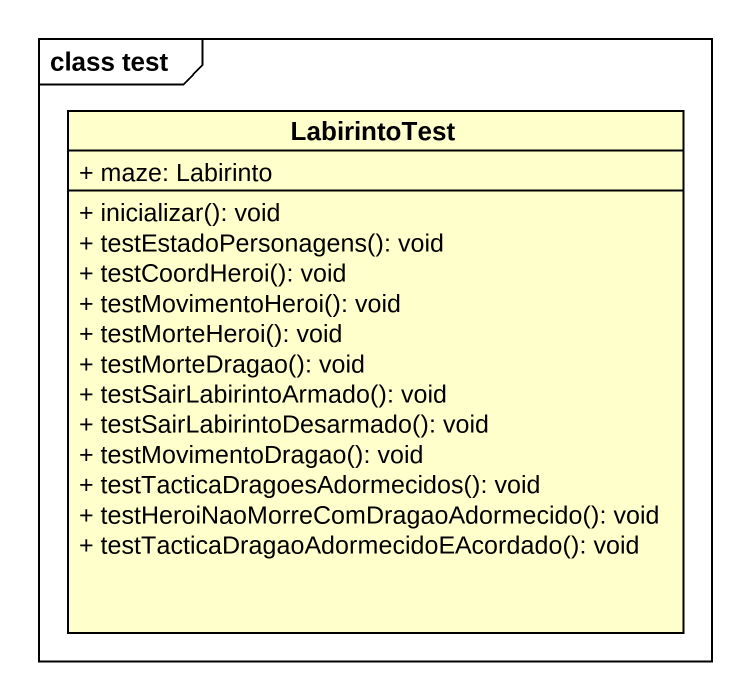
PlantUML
@startuml
mainframe class test
hide circle
hide empty members
skinparam classAttributeIconSize 0
class LabirintoTest {
  + maze: Labirinto
  + inicializar(): void
  + testEstadoPersonagens(): void
  + testCoordHeroi(): void
  + testMovimentoHeroi(): void
  + testMorteHeroi(): void
  + testMorteDragao(): void
  + testSairLabirintoArmado(): void
  + testSairLabirintoDesarmado(): void
  + testMovimentoDragao(): void
  + testTacticaDragoesAdormecidos(): void
  + testHeroiNaoMorreComDragaoAdormecido(): void
  + testTacticaDragaoAdormecidoEAcordado(): void
}
@enduml
